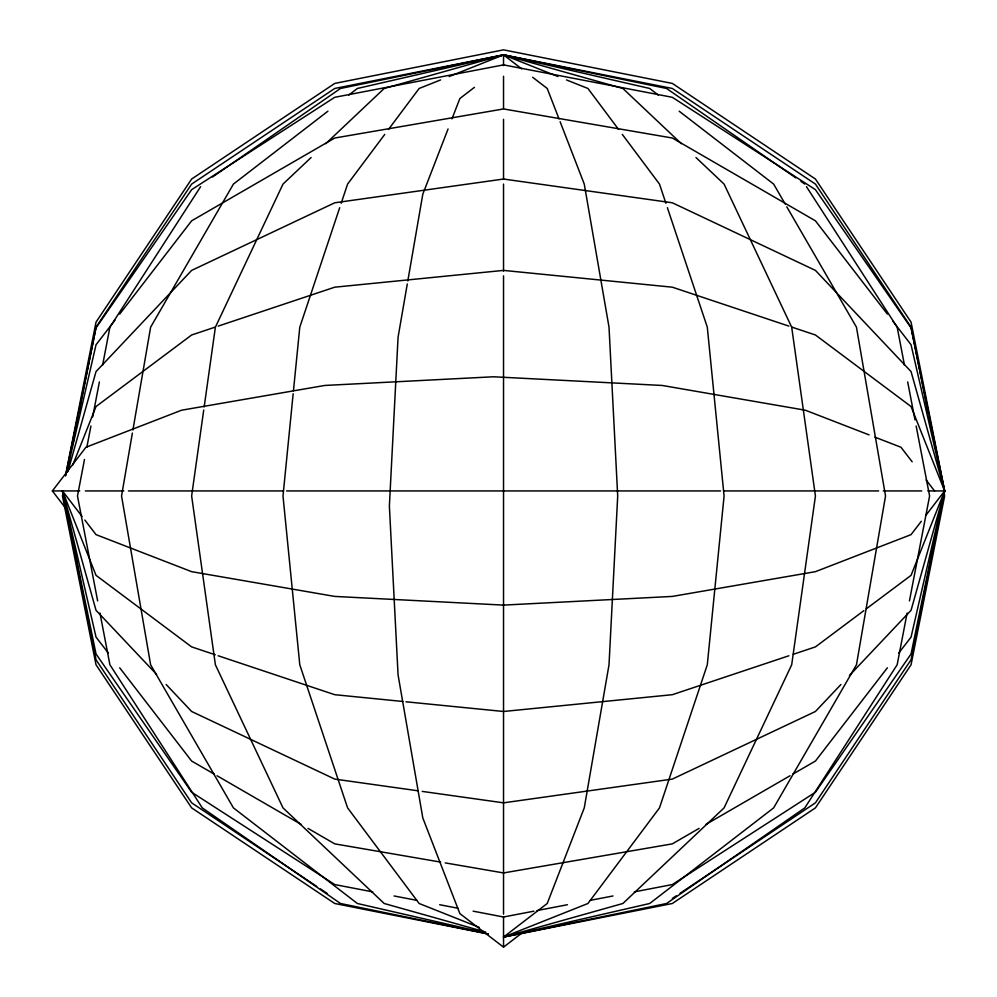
<?xml version="1.0" encoding="UTF-8"?>
<svg xmlns="http://www.w3.org/2000/svg" width="997" height="997" viewBox="0 0 997 997"><rect width="100%" height="100%" fill="white"/><g stroke="black" fill="none" stroke-linecap="round" stroke-linejoin="round"><path stroke-width="1.5" d="M293.155 393.778L282.998 495.983L299.785 664.775L347.592 807.882L419.139 903.494L479.221 927.397M293.467 390.674L299.785 327.178L339.703 207.688M203.724 410.041L191.636 495.983L215.389 664.775L282.998 807.882L384.181 903.494L485.639 932.033M204.161 406.975L215.389 327.178L282.998 184.084L311.101 157.526M132.377 433.059L121.547 495.983L150.622 664.775L233.423 807.882L357.362 903.494L485.452 932.918M132.913 429.994L150.622 327.178L233.423 184.084L327.913 111.19M407.287 283.983L398.065 337.26L389.378 506.065L398.065 674.857L422.815 817.964L459.854 913.576L503.535 947.15L522.951 932.232M407.81 280.93L422.815 194.166L448.064 128.974M84.496 459.48L77.479 495.983L97.644 600.904M86.826 447.317L90.914 426.031M92.671 416.908L99.388 381.926M102.604 365.201L109.907 327.178L200.596 186.688M907.108 613.08L897.163 664.775L804.816 807.882L666.582 903.494L503.535 937.068L547.228 903.494L584.267 807.882L609.017 664.775L617.704 495.983L609.017 327.178L584.267 184.084L560.14 121.784M909.438 600.904L929.603 495.983L916.156 426.031M65.478 475.731L96.024 322.143L191.636 179.036L334.743 83.424L503.535 49.85L672.339 83.424L815.434 179.036L911.059 322.143L944.633 490.935L911.059 659.74L815.434 802.834L680.079 893.287M62.948 493.465L62.45 495.983L96.024 664.775L191.636 807.882L334.743 903.494L488.331 934.039M72.806 443.939L75.211 431.801M75.822 428.772L78.227 416.646M78.838 413.605L96.024 327.178L191.636 184.084L334.743 88.471L503.535 54.885L672.339 88.471L815.434 184.084L911.059 327.178L928.244 413.605M65.59 475.706L96.024 327.888L191.636 189.667L334.743 97.307L503.535 64.88L672.339 97.307L815.434 189.667L911.059 327.888L944.633 490.935L911.059 653.982L815.434 792.216L672.339 884.563L634.316 891.879M66.6 472.852L96.024 344.763L114.954 320.211M67.908 471.544L96.024 371.582L191.636 270.399L334.743 202.79L503.535 179.036L672.339 202.79L815.434 270.399L911.059 371.582L944.633 490.935L911.059 637.12L898.746 653.072M341.186 203.263L347.592 184.084L384.755 134.408M451.99 118.83L459.854 98.541L474.41 87.35M72.694 465.188L96.024 406.539L191.636 334.992L215.252 327.103M388.481 129.448L419.139 88.471L440.599 79.934M65.428 507.934L52.367 490.935L85.941 447.254L181.566 410.216L324.661 385.465L493.465 376.779L662.257 385.465L805.364 410.216L869.097 434.904M921.315 521.281L911.059 534.629L815.434 571.667L672.339 596.418L503.535 605.104L334.743 596.418L191.636 571.667L96.024 534.629L84.832 520.06M925.976 515.212L944.633 490.935L911.059 344.763L893.063 321.445M119.69 314.08L191.636 220.823L334.743 138.022L503.535 108.947L672.339 138.022L815.434 220.823L887.392 314.08M887.392 667.803L815.434 761.047L792.702 774.208M840.932 684.503L815.434 711.484L672.339 779.093L503.535 802.834L422.205 791.394M849.432 675.505L911.059 610.301L944.633 490.935L911.059 406.539L815.434 334.992L791.83 327.103M325.72 143.705L384.181 88.471L503.535 54.885L666.582 88.471L795.855 177.89M348.763 95.089L357.362 88.471L503.535 54.885L649.72 88.471L658.307 95.089M863.863 610.65L815.434 646.891L793.313 654.281M866.356 608.793L911.059 575.344L944.633 490.935L927.846 490.935M212.511 177.005L340.488 88.471L503.535 54.885L622.901 88.471L681.362 143.705M672.339 898.459L676.203 895.867M699.084 828.382L672.339 843.861L503.535 872.936L445.223 862.891M705.776 824.507L790.023 775.753M449.186 76.52L503.535 54.885L557.896 76.52M218.193 326.119L334.743 287.186L503.535 270.399L672.339 287.186L788.889 326.119M788.889 655.764L672.339 694.697L503.535 711.484L405.978 701.788M473.126 911.158L503.535 917.003L533.956 911.158M536.997 910.573L567.405 904.728M590.224 900.341L613.03 895.967M52.367 490.935L79.735 490.935M85.343 490.935L123.79 490.935M128.414 490.935L283.41 490.935M286.525 490.935L720.557 490.935M723.672 490.935L878.669 490.935M883.292 490.935L921.739 490.935M402.875 701.477L334.743 694.697L218.193 655.764M417.606 790.746L334.743 779.093L191.636 711.484L166.15 684.503M440.624 862.093L334.743 843.861L307.998 828.382M372.753 891.879L334.743 884.563L191.636 792.216L96.024 653.982L62.45 490.935L82.041 516.421M394.052 895.967L416.858 900.341M439.665 904.728L457.922 908.23M488.306 933.927L340.488 903.494L202.266 807.882L109.907 664.775L99.974 613.08M215.252 654.78L191.636 646.891L96.024 575.344L62.45 490.935L96.024 659.74L191.636 802.834L316.697 886.395M874.892 437.147L900.976 447.254L912.168 461.81M566.483 79.934L587.943 88.471L618.601 129.448M214.38 774.208L191.636 761.047L119.69 667.803M217.047 775.753L301.306 824.507M320.56 888.975L327.004 893.287M800.965 181.429L804.816 184.084M521.743 68.88L503.535 54.885L503.535 65.578M532.66 77.28L547.228 88.471L559.018 118.892M679.169 111.19L773.647 184.084L785.262 204.148M695.981 157.526L724.084 184.084L791.693 327.178L815.434 495.983L791.693 664.775L724.084 807.882L622.901 903.494L503.535 937.068L587.943 903.494L659.491 807.882L707.297 664.775L724.084 495.983L707.297 327.178L667.379 207.688M156.579 674.383L96.024 610.301L62.45 490.935L96.024 637.12L108.337 653.072M926.151 480.018L934.55 490.935M622.315 134.408L659.491 184.084L665.896 203.263M806.486 186.688L897.163 327.178L904.478 365.201M786.807 206.815L856.46 327.178L885.535 495.983L856.46 664.775L773.647 807.882L649.72 903.494L503.535 937.068L672.339 903.494L815.434 807.882L911.059 664.775L944.633 495.983L943.623 490.935M928.855 416.646L932.17 433.321M934.575 445.447L935.186 448.488M907.681 381.926L914.997 419.949M503.535 76.258L503.535 108.511M503.535 119.316L503.535 179.46M503.535 184.084L503.535 271.184M503.535 275.857L503.535 914.174M503.535 916.916L503.535 947.15"/></g></svg>
